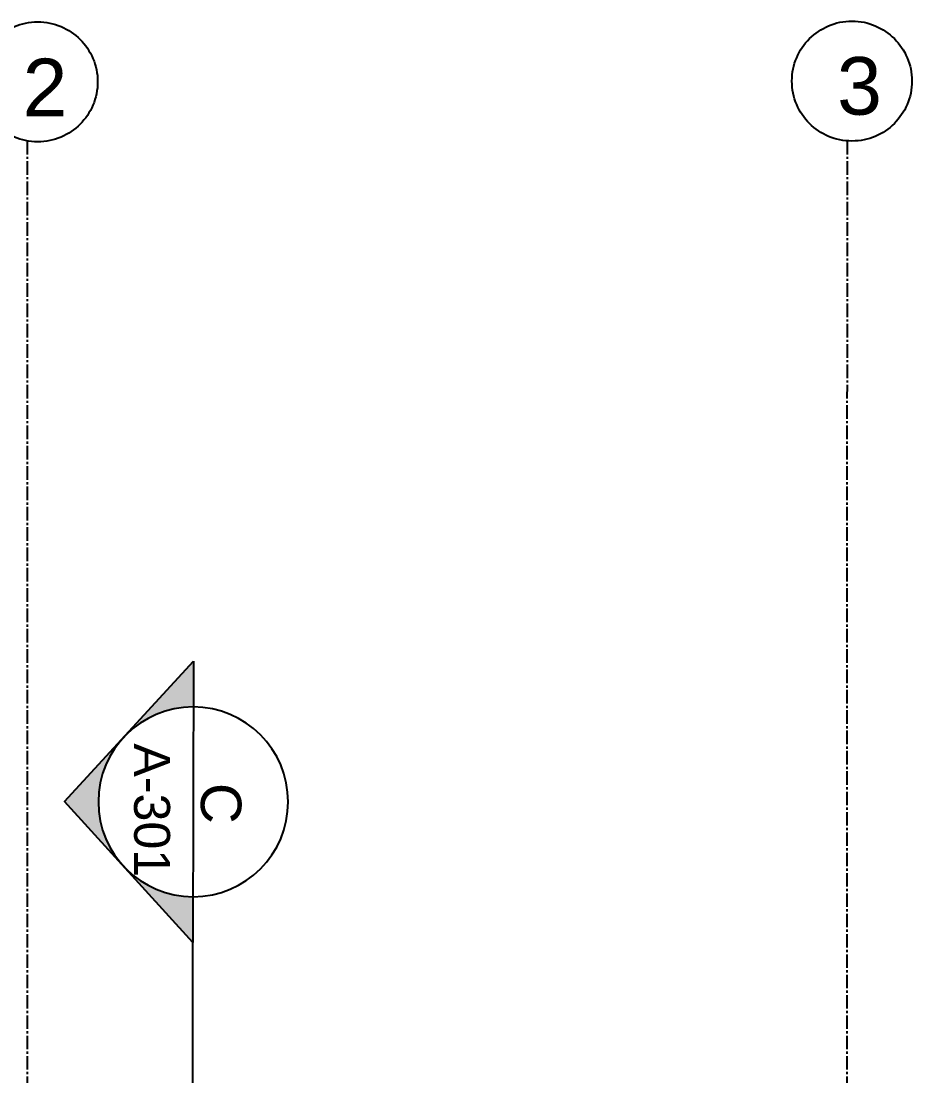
# Model space of a CAD drawing. Header units: inches. Extents: x 1683361338 to 1683364737, y 2652218797 to 2652228464.
# Drawn here: x 1683363933.8 to 1683364278.8, y 2652223692.6 to 2652224101.1 of the extents above; entities that cross this region are included whole.
import ezdxf

# ---------------------------------------------------------------- set-up
doc = ezdxf.new("R2010")
doc.units = ezdxf.units.IN
doc.header["$MEASUREMENT"] = 0
doc.linetypes.add('CENTER2', pattern=[1.125, 0.75, -0.125, 0.125, -0.125])
doc.layers.add('A-ANNO-SYMB', color=3, linetype='Continuous')
doc.styles.get("Standard").update_dxf_attribs({"font": 'Arial.ttf'})

# ---------------------------------------------------------------- blocks, each defined once
blk = doc.blocks.new('Sezioni')
h = blk.add_hatch(color=256)
h.dxf.hatch_style = 1
h.paths.add_polyline_path([(52520.8, 47455.1), (52264, 47220.9), (52417.6, 47220.9, -0.210523)])
h.paths.add_polyline_path([(52735.1, 47651.7), (52520.8, 47455.1, -0.388338), (52949.4, 47455.1)])
h.paths.add_polyline_path([(52949.4, 47455.1, -0.210523), (53052.6, 47220.9), (53206.2, 47220.9)])
blk.add_lwpolyline([(52264, 47220.9), (53206.2, 47220.9), (52735.1, 47651.7)], close=True)
blk.add_circle((52735.1, 47220.9), 317.5)

msp = doc.modelspace()

# ---------------------------------------------------------------- linework, layer by layer
at = {"layer": 'A-ANNO-SYMB', "linetype": 'CENTER2', "ltscale": 7}
for p, q in [((1683363936.194125, 2652224054.68621), (1683363936.194125, 2652223022.249178)), ((1683364253.696244, 2652224054.686215), (1683364253.569093, 2652223622.249186))]:
    msp.add_line(p, q, dxfattribs=at)
at = {"layer": 'A-ANNO-SYMB'}
msp.add_line((1683364000.33954, 2652223622.249181), (1683364000.33954, 2652223744.226028), dxfattribs=at)
at = {"layer": 'A-ANNO-SYMB', "linetype": 'CENTER2', "ltscale": 7}
for centre in [(1683363940.244291, 2652224077.555547), (1683364255.579809, 2652224077.834921)]:
    msp.add_circle(centre, 23.225211, dxfattribs=at)

# ---------------------------------------------------------------- block references
at = {"layer": 'A-ANNO-SYMB', "xscale": -0.1157241476674716, "yscale": 0.1157241476674715, "zscale": 0.1157241476674715, "rotation": 89.83624134980155}
msp.add_blockref('Sezioni', (1683369482.508583, 2652229885.820252), dxfattribs=at)

# ---------------------------------------------------------------- texts
at = {"layer": 'A-ANNO-SYMB'}
for s, height, rotation, p in [('A-301', 13.9060744, 270, (1683363977.598112, 2652223821.394735)), ('C', 15.679457, 269.83624135, (1683364003.454987, 2652223806.094956))]:
    msp.add_text(s, height=height, rotation=rotation, dxfattribs=at).set_placement(p)
at = {"layer": 'A-ANNO-SYMB', "linetype": 'CENTER2', "ltscale": 7, "char_height": 22.3301858, "attachment_point": 7}
for s, insert, rotation in [('{\\fArial|b0|i0|c0|p34;2}', (1683363934.423044, 2652224064.184003), 0.00000025), ('{\\fArial|b0|i0|c0|p34;3}', (1683364249.923879, 2652224064.392617), 0.70648742)]:
    msp.add_mtext(s, dxfattribs=dict(at, insert=insert, rotation=rotation))

doc.saveas('drawing.dxf')
